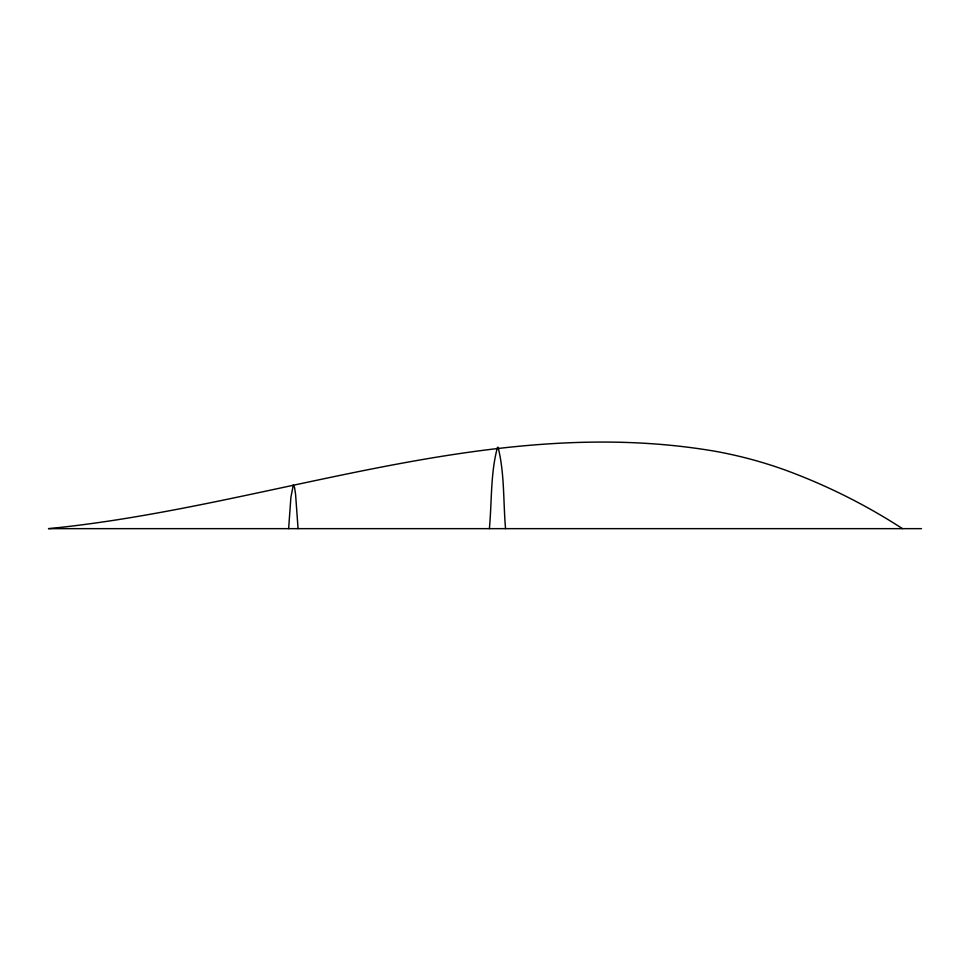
<?xml version="1.0" encoding="UTF-8"?>
<svg xmlns="http://www.w3.org/2000/svg" width="970" height="970" viewBox="0 0 970 970"><rect width="100%" height="100%" fill="white"/><g stroke="black" fill="none" stroke-linecap="round" stroke-linejoin="round"><path stroke-width="1.45" d="M489.389 528.65C491.911 501.66 490.408 473.53 497.477 447.315L498.095 447.328C504.691 473.651 503.187 501.66 505.552 528.65M288.636 528.65L290.903 497.27L293.316 484.951L294.54 487.401L295.583 494.421L298.069 528.65M921.5 528.65L48.5 528.65C270.909 506.692 489.244 412.686 715.023 451.244A433.299 433.299 0 0 1 785.724 470.232C826.634 485.303 865.907 504.897 902.476 528.65"/></g></svg>
